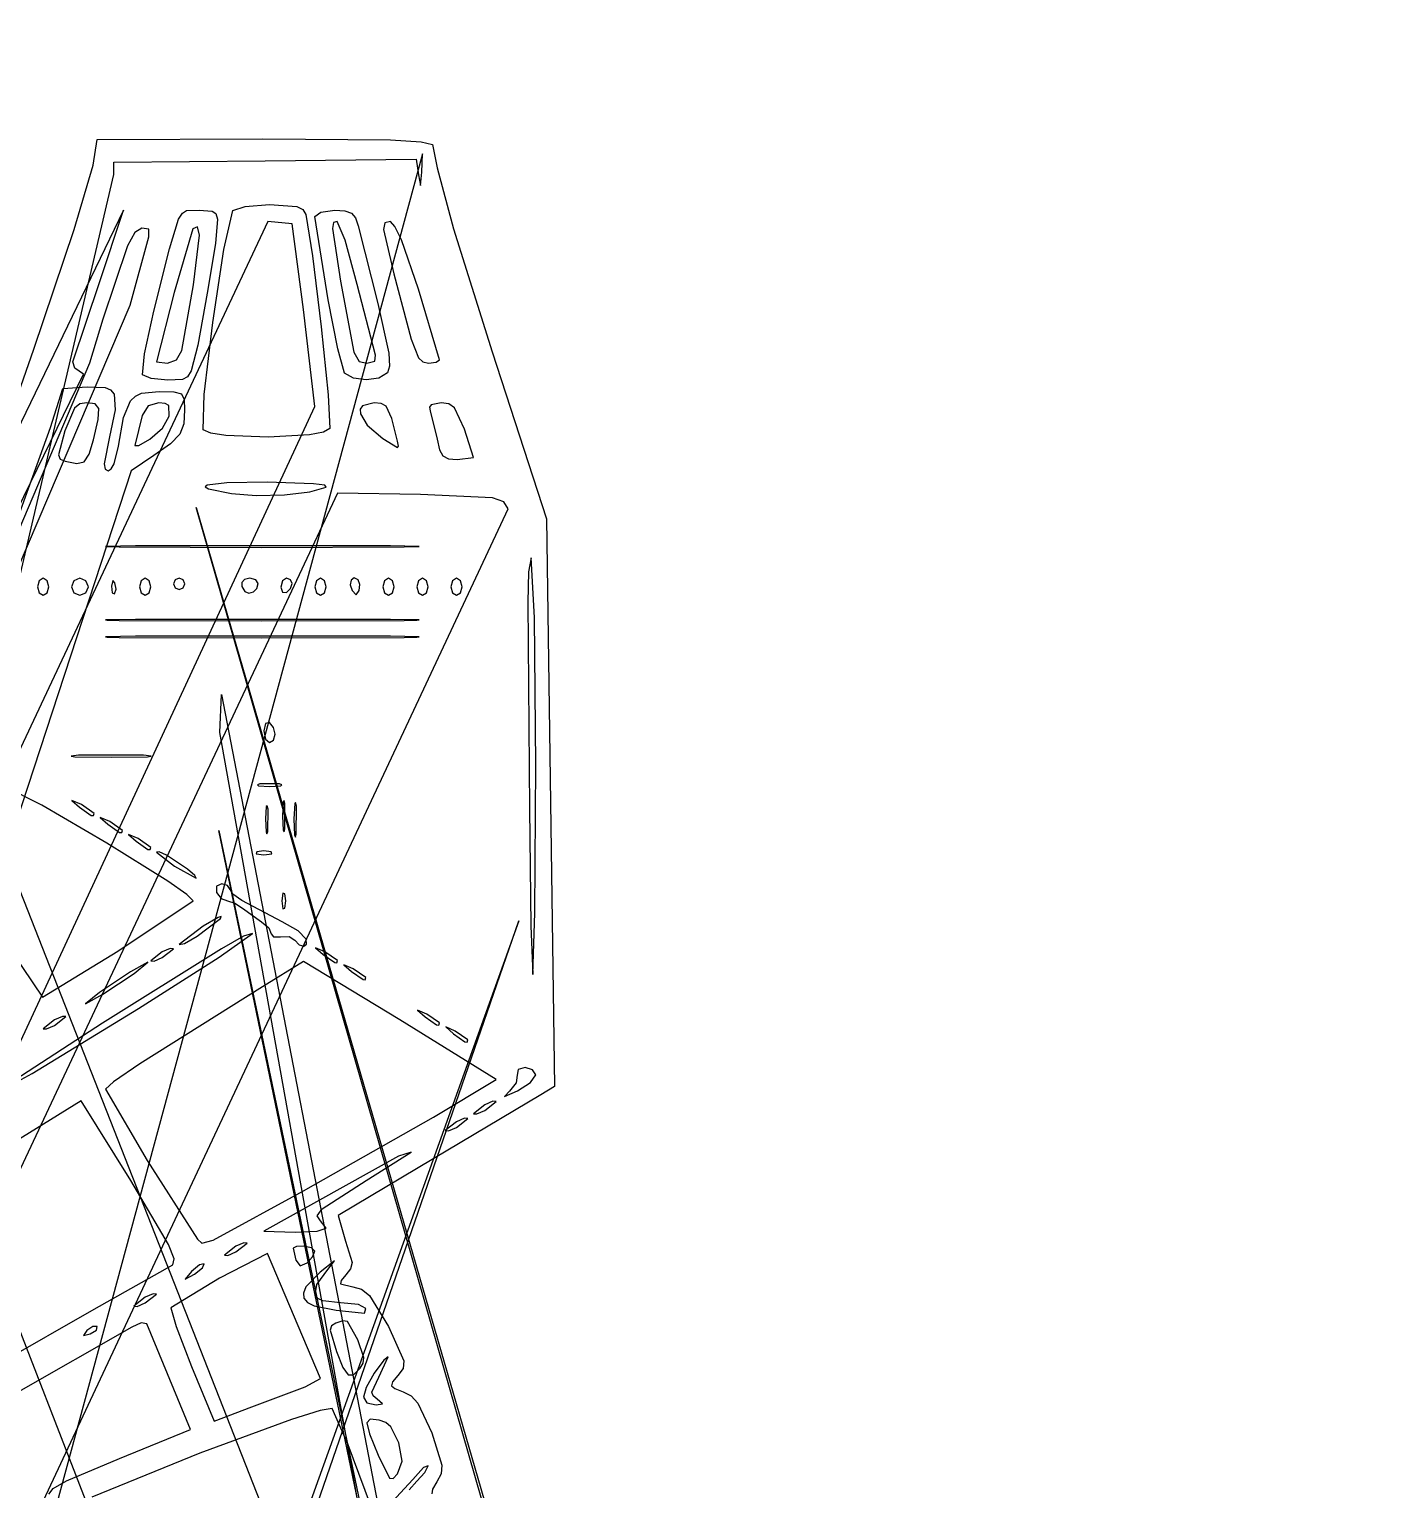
# Model space of a CAD drawing. Extents: x -109 to 333, y -74 to 385.
# Drawn here: x 241.9 to 332.7, y 194.2 to 291.3 of the extents above; entities that cross this region are included whole.
import ezdxf

# ---------------------------------------------------------------- set-up
doc = ezdxf.new("R2010")
doc.units = 0

msp = doc.modelspace()

# ---------------------------------------------------------------- linework, layer by layer
at = {"layer": 'Image'}
for p, q in [((207.647886, 291.25081), (302.569, 47.0199)), ((246.155607, 282.222975), (246.416154, 283.916305)), ((246.416154, 283.916305), (257.425754, 283.961918)), ((257.425754, 283.961918), (265.906555, 283.897519)), ((265.906555, 283.897519), (267.951714, 283.774576)), ((267.951714, 283.774576), (268.698854, 283.58562)), ((268.698854, 283.58562), (269.011104, 282.03483)), ((268.043613, 282.974969), (190.906, -1.69433)), ((257.575759, 282.5107), (267.616159, 282.610869)), ((267.616159, 282.610869), (267.773498, 281.569959)), ((267.987225, 281.752009), (268.043613, 282.974969)), ((180.923127, -3.08538), (247.52417, 281.583917)), ((244.890583, 277.932047), (246.155607, 282.222975)), ((247.52417, 281.583917), (247.535459, 282.410525)), ((247.535459, 282.410525), (257.575759, 282.5107)), ((267.773498, 281.569959), (267.915868, 280.864702)), ((267.915868, 280.864702), (267.987225, 281.752009)), ((269.011104, 282.03483), (270.105543, 277.976714)), ((248.163038, 279.212831), (120.296, 15.1809)), ((246.571358, 274.415061), (248.163038, 279.212831)), ((251.829912, 278.617858), (252.084035, 279.029942)), ((252.084035, 279.029942), (252.365921, 279.199009)), ((252.365921, 279.199009), (253.195213, 279.212838)), ((253.195213, 279.212838), (254.072397, 279.16429)), ((254.072397, 279.16429), (254.307198, 278.992867)), ((254.307198, 278.992867), (254.41572, 278.624909)), ((254.835757, 276.607946), (255.42763, 279.195268)), ((255.42763, 279.195268), (256.2488, 279.473445)), ((256.2488, 279.473445), (257.88127, 279.589145)), ((257.88127, 279.589145), (259.692099, 279.458944)), ((259.692099, 279.458944), (260.092507, 279.257461)), ((260.092507, 279.257461), (260.28174, 278.930628)), ((260.28174, 278.930628), (260.732824, 276.17654)), ((260.894782, 278.798718), (261.27956, 279.09118)), ((261.761441, 273.264021), (260.894782, 278.798718)), ((261.27956, 279.09118), (262.204662, 279.212825)), ((262.204662, 279.212825), (262.890368, 279.175527)), ((262.890368, 279.175527), (263.322697, 279.027128)), ((263.322697, 279.027128), (263.583704, 278.712876)), ((263.583704, 278.712876), (263.755442, 278.178015)), ((257.762796, 278.460233), (134.404, 15.9768)), ((242.215057, 269.993375), (244.890583, 277.932047)), ((248.926687, 277.740695), (248.433721, 276.862568)), ((249.397439, 278.024462), (248.926687, 277.740695)), ((249.862579, 277.970146), (249.397439, 278.024462)), ((249.84874, 277.460018), (249.862579, 277.970146)), ((251.222718, 276.659895), (251.829912, 278.617858)), ((252.771005, 277.987848), (251.528936, 273.747319)), ((253.097119, 278.105108), (252.771005, 277.987848)), ((253.213187, 277.55943), (253.097119, 278.105108)), ((254.41572, 278.624909), (254.282675, 277.004087)), ((259.389606, 278.322768), (257.762796, 278.460233)), ((260.142179, 272.627648), (259.389606, 278.322768)), ((262.126773, 278.411476), (262.06876, 278.000947)), ((262.06876, 278.000947), (262.588648, 274.509128)), ((262.367132, 278.460238), (262.126773, 278.411476)), ((262.902574, 277.235471), (262.367132, 278.460238)), ((263.755442, 278.178015), (265.064442, 273.024185)), ((265.546983, 278.371146), (265.455602, 277.934577)), ((265.455602, 277.934577), (266.140798, 274.98272)), ((265.90424, 278.45926), (265.546983, 278.371146)), ((266.206583, 278.14517), (265.90424, 278.45926)), ((266.639692, 277.247621), (266.206583, 278.14517)), ((270.105543, 277.976714), (272.668414, 269.80523)), ((248.433721, 276.862568), (246.800379, 271.969142)), ((248.62181, 272.909878), (249.84874, 277.460018)), ((252.817826, 274.270488), (253.213187, 277.55943)), ((254.282675, 277.004087), (253.730757, 273.711218)), ((263.707572, 274.290818), (262.902574, 277.235471)), ((267.78573, 273.97049), (266.639692, 277.247621)), ((250.179873, 272.515628), (251.222718, 276.659895)), ((254.099513, 271.751909), (254.835757, 276.607946)), ((260.732824, 276.17654), (261.308246, 271.471861)), ((266.140798, 274.98272), (267.284188, 270.65111)), ((244.807528, 269.149341), (246.571358, 274.415061)), ((252.038922, 269.899508), (252.817826, 274.270488)), ((262.588648, 274.509128), (263.475662, 269.792482)), ((264.909532, 269.587118), (263.707572, 274.290818)), ((269.1726, 269.26679), (267.78573, 273.97049)), ((134.83135, 6.73131), (248.62181, 272.909878)), ((251.528936, 273.747319), (250.366725, 269.146918)), ((253.730757, 273.711218), (253.121726, 270.242993)), ((262.424326, 270.006517), (261.761441, 273.264021)), ((265.064442, 273.024185), (265.800226, 269.722482)), ((246.800379, 271.969142), (245.903901, 269.052852)), ((249.55811, 269.673656), (250.179873, 272.515628)), ((260.89478, 266.179938), (260.142179, 272.627648)), ((253.535957, 266.976577), (254.099513, 271.751909)), ((261.308246, 271.471861), (261.769696, 266.939565)), ((238.535077, 259.457075), (242.215057, 269.993375)), ((251.701706, 269.277699), (252.038919, 269.899511)), ((252.038919, 269.899511), (252.038922, 269.899508)), ((253.121726, 270.242993), (252.670168, 268.538507)), ((262.866522, 268.394318), (262.424326, 270.006517)), ((267.284188, 270.65111), (267.767832, 269.402301)), ((245.903901, 269.052852), (132.962, 2.87428)), ((244.946215, 268.71461), (244.807528, 269.149341)), ((249.428852, 268.282298), (249.55811, 269.673656)), ((250.366725, 269.146918), (251.103889, 269.052845)), ((251.103889, 269.052845), (251.701706, 269.277699)), ((263.475662, 269.792482), (263.839357, 269.159696)), ((263.839357, 269.159696), (264.351608, 269.052838)), ((264.351608, 269.052838), (264.870569, 269.18751)), ((264.870569, 269.18751), (264.909533, 269.587118)), ((264.909533, 269.587118), (264.909532, 269.587118)), ((265.800226, 269.722482), (265.857989, 268.862075)), ((267.767832, 269.402301), (268.064985, 269.133292)), ((268.064985, 269.133292), (268.434528, 269.05185)), ((268.434528, 269.05185), (268.955792, 269.114986)), ((268.955792, 269.114986), (269.172595, 269.266782)), ((269.172595, 269.266782), (269.1726, 269.26679)), ((272.668414, 269.80523), (276.277014, 258.70453)), ((116.35666, 4.294634), (245.52138, 268.326528)), ((245.52138, 268.326528), (244.946215, 268.71461)), ((250.013425, 268.029221), (249.428847, 268.282301)), ((249.428847, 268.282301), (249.428852, 268.282298)), ((251.107927, 267.923958), (250.013425, 268.029221)), ((252.093197, 267.973562), (251.107927, 267.923958)), ((252.41504, 268.152605), (252.093197, 267.973562)), ((252.670168, 268.538507), (252.41504, 268.152605)), ((262.866529, 268.39432), (262.866522, 268.394318)), ((263.449696, 268.049298), (262.866529, 268.39432)), ((264.287705, 267.938848), (263.449696, 268.049298)), ((265.12983, 268.061192), (264.287705, 267.938848)), ((265.725349, 268.414555), (265.12983, 268.061192)), ((265.857989, 268.862075), (265.725349, 268.414555)), ((243.31995, 264.773766), (244.149654, 267.359516)), ((244.149654, 267.359516), (245.752334, 267.475391)), ((245.752334, 267.475391), (246.946799, 267.437665)), ((246.946799, 267.437665), (247.314177, 267.275213)), ((247.314177, 267.275213), (247.541432, 266.987849)), ((247.541432, 266.987849), (247.614915, 265.950827)), ((248.961504, 266.854418), (249.3728, 267.047863)), ((249.3728, 267.047863), (250.537351, 267.171371)), ((250.537351, 267.171371), (251.50835, 267.149092)), ((251.50835, 267.149092), (252.014644, 267.010045)), ((252.014644, 267.010045), (252.206515, 266.645922)), ((139.16277, 3.696502), (260.89478, 266.179938)), ((244.910587, 266.058671), (244.262309, 264.557008)), ((245.266552, 266.341912), (244.910587, 266.058671)), ((245.726589, 266.418768), (245.266552, 266.341912)), ((246.296742, 266.355535), (245.726589, 266.418768)), ((246.539427, 266.044526), (246.296742, 266.355535)), ((246.48768, 265.303778), (246.539427, 266.044526)), ((248.180572, 265.434824), (248.638531, 266.538456)), ((248.638531, 266.538456), (248.961504, 266.854418)), ((249.812414, 266.205902), (249.413218, 265.572104)), ((250.519778, 266.41877), (249.812414, 266.205902)), ((250.943534, 266.381906), (250.519778, 266.41877)), ((251.181635, 266.247258), (250.943534, 266.381906)), ((251.215032, 265.540278), (251.181635, 266.247258)), ((252.206515, 266.645922), (252.234241, 265.948411)), ((253.46215, 264.631368), (253.535957, 266.976577)), ((261.769696, 266.939565), (261.87886, 264.702628)), ((264.060155, 266.216545), (263.908573, 265.983968)), ((264.838644, 266.418768), (264.060155, 266.216545)), ((265.296239, 266.368157), (264.838644, 266.418768)), ((265.621131, 266.197571), (265.296239, 266.368157)), ((265.998974, 265.383958), (265.621131, 266.197571)), ((268.61232, 266.291738), (268.507263, 266.124623)), ((268.507263, 266.124623), (268.546495, 265.881055)), ((269.285776, 266.418778), (268.61232, 266.291738)), ((269.789981, 266.350462), (269.285776, 266.418778)), ((270.166801, 266.089903), (269.789981, 266.350462)), ((270.831226, 264.658408), (270.166801, 266.089903)), ((246.174532, 263.951328), (246.48768, 265.303778)), ((247.614915, 265.950827), (247.245934, 264.151481)), ((247.844951, 263.528641), (248.180572, 265.434824)), ((249.413218, 265.572104), (248.921541, 263.570819)), ((250.762619, 264.722648), (251.215032, 265.540274)), ((251.215032, 265.540274), (251.215032, 265.540278)), ((252.234241, 265.948411), (252.17257, 265.010502)), ((263.908573, 265.983968), (263.911188, 265.681702)), ((263.911188, 265.681702), (264.36627, 264.921977)), ((266.370632, 263.878768), (265.998974, 265.383958)), ((268.546495, 265.881055), (269.004936, 263.999575)), ((148.731078, 3.266602), (243.31995, 264.773766)), ((244.262309, 264.557008), (243.854272, 262.957413)), ((247.245934, 264.151481), (246.895492, 262.370981)), ((249.910662, 263.990474), (250.762619, 264.722648)), ((251.90365, 264.330995), (251.28574, 263.700469)), ((252.17257, 265.010502), (251.90365, 264.330995)), ((253.46215, 264.631336), (253.46215, 264.631368)), ((253.976906, 264.398355), (253.46215, 264.631336)), ((254.979848, 264.237321), (253.976906, 264.398355)), ((257.780966, 264.125423), (254.979848, 264.237321)), ((260.526853, 264.284305), (257.780966, 264.125423)), ((261.460757, 264.461745), (260.526853, 264.284305)), ((261.87886, 264.702628), (261.460757, 264.461745)), ((264.36627, 264.921977), (265.399927, 264.045108)), ((271.431032, 262.776928), (270.831226, 264.658408)), ((245.88876, 262.995341), (246.174585, 263.951328)), ((246.174585, 263.951328), (246.174532, 263.951328)), ((247.551372, 262.366226), (247.844951, 263.528641)), ((248.921541, 263.570819), (249.200743, 263.574242)), ((249.200743, 263.574242), (249.910662, 263.990474)), ((251.28574, 263.700469), (250.177101, 262.909501)), ((265.399927, 264.045108), (266.372301, 263.450249)), ((266.453818, 263.543339), (266.37063, 263.878769)), ((266.37063, 263.878769), (266.370632, 263.878768)), ((266.372301, 263.450249), (266.453818, 263.543339)), ((269.004936, 263.999575), (269.173584, 263.294956)), ((269.173584, 263.294956), (269.401282, 262.888)), ((243.854272, 262.957413), (243.963843, 262.67017)), ((243.963843, 262.67017), (244.284605, 262.531028)), ((244.284605, 262.531028), (245.068776, 262.379126)), ((245.068776, 262.379126), (245.561826, 262.502585)), ((245.561826, 262.502585), (245.88876, 262.995341)), ((246.895492, 262.370981), (246.948953, 262.008373)), ((247.355417, 262.026054), (247.551372, 262.366226)), ((250.177101, 262.909501), (248.678641, 261.903231)), ((269.401282, 262.888), (269.765579, 262.700892)), ((269.765579, 262.700892), (270.344026, 262.655815)), ((270.344026, 262.655815), (271.431036, 262.776931)), ((271.431036, 262.776931), (271.431032, 262.776928)), ((248.678641, 261.903231), (163.02, 0.396062)), ((246.948953, 262.008373), (247.150882, 261.903221)), ((247.150882, 261.903221), (247.355417, 262.026054)), ((262.39978, 260.418127), (141.138, 2.15802)), ((253.732848, 260.944424), (253.601411, 260.834772)), ((253.601411, 260.834772), (253.824775, 260.703248)), ((255.044376, 261.093083), (253.732848, 260.944424)), ((253.824775, 260.703248), (255.35165, 260.379621)), ((257.72787, 261.139157), (255.044376, 261.093083)), ((255.35165, 260.379621), (256.978153, 260.258801)), ((256.978153, 260.258801), (258.859156, 260.310713)), ((260.789096, 261.042274), (257.72787, 261.139157)), ((258.859156, 260.310713), (260.560401, 260.505454)), ((260.560401, 260.505454), (261.64763, 260.813125)), ((261.540511, 260.94034), (260.789096, 261.042274)), ((261.64762, 260.813126), (261.540511, 260.94034)), ((261.64763, 260.813125), (261.64762, 260.813126)), ((267.90751, 260.313993), (262.39978, 260.418127)), ((272.700618, 260.107716), (267.90751, 260.313993)), ((152.779, 1.20722), (273.72797, 259.363193)), ((252.99237, 259.457269), (327.177, 3.75506)), ((327.177, 1.87358), (252.99237, 259.457269)), ((273.4396, 259.842825), (272.700618, 260.107716)), ((273.72797, 259.363193), (273.4396, 259.842825)), ((276.277014, 258.70453), (276.541936, 239.83983)), ((248.97185, 256.916978), (246.974047, 256.874785)), ((246.974047, 256.874785), (247.081864, 256.856323)), ((247.081864, 256.856323), (247.881846, 256.840211)), ((247.881846, 256.840211), (257.31873, 256.808193)), ((265.90515, 256.916825), (248.97185, 256.916978)), ((257.31873, 256.808193), (266.825984, 256.840043)), ((265.90517, 256.916826), (265.90515, 256.916825)), ((267.809953, 256.874599), (265.90517, 256.916826)), ((266.825984, 256.840043), (267.661454, 256.85614)), ((267.661454, 256.85614), (267.809953, 256.874599)), ((275.267104, 256.115118), (275.076043, 255.17474)), ((275.480954, 252.150896), (275.267104, 256.115118)), ((242.565762, 254.587759), (242.455226, 254.18912)), ((242.831513, 254.753564), (242.565762, 254.587759)), ((243.097264, 254.587759), (242.831513, 254.753564)), ((243.2078, 254.18912), (243.097264, 254.587759)), ((244.878807, 254.587759), (244.713002, 254.18912)), ((245.277446, 254.753564), (244.878807, 254.587759)), ((245.676085, 254.587759), (245.277446, 254.753564)), ((245.84189, 254.18912), (245.676085, 254.587759)), ((247.452165, 254.611106), (247.37678, 254.220477)), ((247.60411, 254.447824), (247.452165, 254.611106)), ((247.60411, 254.447823), (247.60411, 254.447824)), ((247.676916, 254.032231), (247.60411, 254.447823)), ((249.339082, 254.587759), (249.228546, 254.18912)), ((249.604833, 254.753564), (249.339082, 254.587759)), ((249.870584, 254.587759), (249.604833, 254.753564)), ((249.98112, 254.18912), (249.870584, 254.587759)), ((251.596792, 254.643028), (251.486256, 254.37727)), ((251.486256, 254.37727), (251.596792, 254.111509)), ((251.862543, 254.753565), (251.596792, 254.643028)), ((252.128294, 254.643028), (251.862543, 254.753565)), ((252.23883, 254.37727), (252.128294, 254.643028)), ((252.128294, 254.111509), (252.23883, 254.37727)), ((252.23883, 254.37727), (252.23883, 254.37727)), ((256.210629, 254.677565), (256.027268, 254.478584)), ((256.027268, 254.478584), (256.032476, 254.200144)), ((256.566316, 254.753564), (256.210629, 254.677565)), ((256.964955, 254.649551), (256.566316, 254.753564)), ((257.13076, 254.399477), (256.964955, 254.649551)), ((257.034247, 254.076753), (257.13076, 254.399477)), ((257.13076, 254.399477), (257.13076, 254.399477)), ((258.746474, 254.581235), (258.635938, 254.166912)), ((259.012225, 254.753564), (258.746474, 254.581235)), ((259.278001, 254.649551), (259.012225, 254.753564)), ((259.38854, 254.399477), (259.278001, 254.649551)), ((259.278001, 254.081087), (259.38854, 254.399477)), ((259.38854, 254.399477), (259.38854, 254.399477)), ((261.004254, 254.587759), (260.893718, 254.18912)), ((261.270005, 254.753564), (261.004254, 254.587759)), ((261.535781, 254.587759), (261.270005, 254.753564)), ((261.64632, 254.18912), (261.535781, 254.587759)), ((263.30186, 254.63493), (263.244708, 254.328052)), ((263.489583, 254.774874), (263.30186, 254.63493)), ((263.75514, 254.651651), (263.489583, 254.774874)), ((263.755141, 254.651764), (263.75514, 254.651651)), ((263.869162, 254.351564), (263.755141, 254.651764)), ((265.519804, 254.587759), (265.409268, 254.18912)), ((265.785555, 254.753564), (265.519804, 254.587759)), ((266.051331, 254.587759), (265.785555, 254.753564)), ((266.16187, 254.18912), (266.051331, 254.587759)), ((267.777584, 254.587759), (267.667048, 254.18912)), ((268.043335, 254.753564), (267.777584, 254.587759)), ((268.309111, 254.587759), (268.043335, 254.753564)), ((268.41965, 254.18912), (268.309111, 254.587759)), ((270.035364, 254.587759), (269.924828, 254.18912)), ((270.301115, 254.753564), (270.035364, 254.587759)), ((270.566891, 254.587759), (270.301115, 254.753564)), ((270.67743, 254.18912), (270.566891, 254.587759)), ((275.076043, 255.17474), (275.041891, 253.176618)), ((242.455226, 254.18912), (242.565762, 253.790482)), ((242.565762, 253.790482), (242.831513, 253.624676)), ((242.831513, 253.624676), (243.097264, 253.790482)), ((243.097264, 253.790482), (243.2078, 254.18912)), ((243.2078, 254.18912), (243.2078, 254.18912)), ((244.713002, 254.18912), (244.878807, 253.790482)), ((244.878807, 253.790482), (245.277446, 253.624676)), ((245.277446, 253.624676), (245.676085, 253.790482)), ((245.676085, 253.790482), (245.84189, 254.18912)), ((245.84189, 254.18912), (245.84189, 254.18912)), ((247.37678, 254.220477), (247.422567, 253.777888)), ((247.422567, 253.777888), (247.57442, 253.726588)), ((247.57442, 253.726588), (247.676916, 254.032231)), ((249.228546, 254.18912), (249.339082, 253.790482)), ((249.339082, 253.790482), (249.604833, 253.624676)), ((249.604833, 253.624676), (249.870584, 253.790482)), ((249.870584, 253.790482), (249.98112, 254.18912)), ((249.98112, 254.18912), (249.98112, 254.18912)), ((251.596792, 254.111509), (251.862543, 254.000972)), ((251.862543, 254.000972), (252.128294, 254.111509)), ((256.032476, 254.200144), (256.242494, 253.885768)), ((256.242494, 253.885768), (256.508123, 253.772478)), ((256.508123, 253.772478), (256.799371, 253.851946)), ((256.799371, 253.851946), (257.034247, 254.076753)), ((258.635938, 254.166912), (258.746474, 253.820905)), ((258.746474, 253.820905), (259.012225, 253.812825)), ((259.012225, 253.812825), (259.278001, 254.081087)), ((260.893718, 254.18912), (261.004254, 253.790482)), ((261.004254, 253.790482), (261.270005, 253.624676)), ((261.270005, 253.624676), (261.535781, 253.790482)), ((261.535781, 253.790482), (261.64632, 254.18912)), ((261.64632, 254.18912), (261.64632, 254.18912)), ((263.244708, 254.328052), (263.370867, 253.95047)), ((263.370867, 253.95047), (263.638554, 253.662479)), ((263.638554, 253.662479), (263.824031, 253.949059)), ((263.824031, 253.949059), (263.869162, 254.351564)), ((265.409268, 254.18912), (265.519804, 253.790482)), ((265.519804, 253.790482), (265.785555, 253.624676)), ((265.785555, 253.624676), (266.051331, 253.790482)), ((266.051331, 253.790482), (266.16187, 254.18912)), ((266.16187, 254.18912), (266.16187, 254.18912)), ((267.667048, 254.18912), (267.777584, 253.790482)), ((267.777584, 253.790482), (268.043335, 253.624676)), ((268.043335, 253.624676), (268.309111, 253.790482)), ((268.309111, 253.790482), (268.41965, 254.18912)), ((268.41965, 254.18912), (268.41965, 254.18912)), ((269.924828, 254.18912), (270.035364, 253.790482)), ((270.035364, 253.790482), (270.301115, 253.624676)), ((270.301115, 253.624676), (270.566891, 253.790482)), ((270.566891, 253.790482), (270.67743, 254.18912)), ((270.67743, 254.18912), (270.67743, 254.18912)), ((275.041891, 253.176618), (275.156558, 239.418618)), ((248.972, 252.025122), (246.974197, 251.98293)), ((246.974197, 251.98293), (247.082014, 251.964468)), ((247.082014, 251.964468), (247.881996, 251.948356)), ((247.881996, 251.948356), (257.31888, 251.91634)), ((265.9053, 252.024972), (248.972, 252.025122)), ((257.31888, 251.91634), (266.826134, 251.94819)), ((265.90532, 252.024973), (265.9053, 252.024972)), ((267.810103, 251.982746), (265.90532, 252.024973)), ((266.826134, 251.94819), (267.661604, 251.964287)), ((267.661604, 251.964287), (267.810103, 251.982746)), ((275.5699, 242.357118), (275.480954, 252.150896)), ((248.9722, 250.895447), (246.974397, 250.853254)), ((246.974397, 250.853254), (247.082214, 250.834792)), ((247.082214, 250.834792), (247.882196, 250.81868)), ((247.882196, 250.81868), (257.31908, 250.786665)), ((265.9055, 250.895297), (248.9722, 250.895447)), ((257.31908, 250.786665), (266.826334, 250.818515)), ((265.90552, 250.895298), (265.9055, 250.895297)), ((267.810303, 250.853071), (265.90552, 250.895298)), ((266.826334, 250.818515), (267.661804, 250.834612)), ((267.661804, 250.834612), (267.810303, 250.853071)), ((254.573196, 244.499021), (254.684448, 247.039021)), ((254.684448, 247.039021), (301.197, 5.79093)), ((257.61771, 245.094194), (257.507174, 244.615307)), ((257.883461, 245.157543), (257.61771, 245.094194)), ((258.149237, 244.834012), (257.883461, 245.157543)), ((258.259776, 244.382742), (258.149237, 244.834012)), ((297.887957, 3.250942), (254.573196, 244.499021)), ((257.507174, 244.615307), (257.61771, 244.068104)), ((257.61771, 244.068104), (257.883461, 243.840506)), ((257.883461, 243.840506), (258.149237, 243.999788)), ((258.149237, 243.999788), (258.259776, 244.382742)), ((258.259776, 244.382742), (258.259776, 244.382742)), ((332.651688, 1.735468), (237.729096, 243.051549)), ((245.183376, 242.989695), (244.68472, 242.936976)), ((244.68472, 242.936976), (244.926451, 242.893804)), ((244.926451, 242.893804), (247.347086, 242.853921)), ((249.510796, 242.989695), (245.183376, 242.989695)), ((247.347086, 242.853921), (249.767721, 242.893804)), ((250.009452, 242.936976), (249.510796, 242.989695)), ((249.510796, 242.989695), (249.510796, 242.989695)), ((249.767721, 242.893804), (250.009452, 242.936976)), ((275.514631, 232.508313), (275.5699, 242.357118)), ((275.5699, 242.357118), (275.5699, 242.357118)), ((242.736225, 239.679937), (240.18747, 240.953918)), ((257.224746, 241.089528), (257.072984, 241.022709)), ((257.072984, 241.022709), (257.146553, 240.967989)), ((257.146553, 240.967989), (257.883255, 240.917437)), ((258.541796, 241.089528), (257.224746, 241.089528)), ((257.883255, 240.917437), (258.61998, 240.967989)), ((258.693553, 241.022709), (258.541792, 241.089528)), ((258.541792, 241.089528), (258.541796, 241.089528)), ((258.61998, 240.967989), (258.693553, 241.022709)), ((245.37243, 239.708814), (244.746398, 239.979845)), ((244.746398, 239.979845), (245.256211, 239.53391)), ((258.786928, 239.895914), (258.739028, 238.948706)), ((258.838779, 239.990502), (258.786928, 239.895914)), ((258.902096, 239.795372), (258.838779, 239.990502)), ((259.597819, 239.857396), (259.546712, 239.783856)), ((259.659276, 239.60205), (259.597819, 239.857396)), ((276.541936, 239.83983), (276.806858, 220.97513)), ((247.064933, 237.149254), (242.736225, 239.679937)), ((245.256211, 239.53391), (246.025552, 238.990122)), ((246.219096, 239.123615), (245.37243, 239.708814)), ((246.025552, 238.990122), (246.176607, 238.979748)), ((246.176607, 238.979748), (246.219096, 239.123616)), ((246.219096, 239.123616), (246.219096, 239.123615)), ((247.25363, 238.579931), (246.627584, 238.850962)), ((246.627584, 238.850962), (247.137383, 238.405027)), ((257.655966, 239.573595), (257.602524, 238.760557)), ((257.709636, 239.626366), (257.655966, 239.573595)), ((257.773776, 239.414688), (257.709636, 239.626366)), ((257.766185, 237.909502), (257.773805, 239.414692)), ((257.773805, 239.414692), (257.773776, 239.414688)), ((258.739028, 238.948706), (258.786928, 238.001499)), ((258.902096, 239.79537), (258.902096, 239.795372)), ((258.902096, 238.10204), (258.902096, 239.79537)), ((259.546712, 239.783856), (259.496885, 238.760557)), ((259.654139, 237.720567), (259.659219, 239.602047)), ((259.659219, 239.602047), (259.659276, 239.60205)), ((275.156558, 239.418618), (275.237972, 231.645145)), ((247.137383, 238.405027), (247.906748, 237.861239)), ((248.100296, 237.994732), (247.25363, 238.579931)), ((247.906748, 237.861239), (248.057807, 237.850865)), ((248.057807, 237.850865), (248.100296, 237.994733)), ((248.100296, 237.994733), (248.100296, 237.994732)), ((254.497076, 237.986329), (303.133, 6.21793)), ((303.133005, 3.79364), (254.497076, 237.986329)), ((257.602524, 238.760557), (257.64745, 237.88967)), ((257.64745, 237.88967), (257.700286, 237.774283)), ((257.700286, 237.774283), (257.766185, 237.909502)), ((258.786928, 238.001499), (258.838779, 237.906911)), ((258.838779, 237.906911), (258.902096, 238.10204)), ((259.496885, 238.760557), (259.540862, 237.678951)), ((251.11056, 234.610688), (247.064933, 237.149254)), ((249.13521, 237.451037), (248.509189, 237.722068)), ((248.509189, 237.722068), (249.018991, 237.276133)), ((249.018991, 237.276133), (249.788342, 236.732345)), ((249.981876, 236.865838), (249.13521, 237.451037)), ((259.540862, 237.678951), (259.59146, 237.542293)), ((259.59146, 237.542293), (259.654139, 237.720567)), ((249.788342, 236.732345), (249.939391, 236.721971)), ((249.939391, 236.721971), (249.981876, 236.865839)), ((249.981876, 236.865839), (249.981876, 236.865838)), ((250.545289, 236.568903), (250.357456, 236.552974)), ((250.357456, 236.552974), (251.569756, 235.615506)), ((251.030814, 236.341354), (250.545289, 236.568903)), ((252.427076, 235.413434), (251.030814, 236.341354)), ((257.037117, 236.563844), (256.981276, 236.429799)), ((256.981276, 236.429799), (257.507496, 236.374044)), ((257.507497, 236.642135), (257.037117, 236.563844)), ((257.507496, 236.374044), (258.033717, 236.429798)), ((257.977876, 236.563844), (257.507497, 236.642135)), ((258.033717, 236.429798), (257.977875, 236.563844)), ((257.977875, 236.563844), (257.977876, 236.563844)), ((251.569756, 235.615506), (252.991516, 234.827754)), ((252.427072, 235.413432), (252.427076, 235.413434)), ((252.903329, 235.00209), (252.427072, 235.413432)), ((252.991516, 234.827754), (252.903329, 235.00209)), ((252.382519, 233.728705), (251.11056, 234.610688)), ((254.697633, 234.433557), (254.353922, 234.280269)), ((254.353922, 234.280269), (254.361619, 233.869113)), ((255.087939, 234.329051), (254.697633, 234.433557)), ((255.25028, 234.077794), (255.087939, 234.329051)), ((255.433805, 233.761567), (255.25028, 234.077794)), ((247.7872, 229.971138), (252.81007, 233.313058)), ((252.81007, 233.313058), (252.382519, 233.728705)), ((254.361619, 233.869113), (254.660672, 233.470474)), ((254.660672, 233.470474), (255.075528, 233.304669)), ((255.075528, 233.304669), (255.577477, 233.166498)), ((256.029121, 233.325015), (255.433805, 233.761567)), ((255.577477, 233.166498), (256.085968, 232.834298)), ((258.72359, 231.924514), (256.029121, 233.325015)), ((258.751896, 233.830894), (258.696136, 233.304669)), ((258.696136, 233.304669), (258.751896, 232.778441)), ((258.88593, 233.775037), (258.751896, 233.830894)), ((258.964225, 233.304668), (258.88593, 233.775037)), ((258.88593, 233.775037), (258.88593, 233.775037)), ((258.88593, 232.834298), (258.964225, 233.304668)), ((253.06707, 230.96471), (254.62069, 232.145682)), ((254.46268, 232.213249), (253.46288, 231.625312)), ((254.665911, 232.269942), (254.46268, 232.213249)), ((254.62069, 232.145682), (254.6207, 232.145684)), ((254.6207, 232.145684), (254.665911, 232.269942)), ((256.085968, 232.834298), (257.335788, 231.928577)), ((258.751896, 232.778441), (258.88593, 232.834298)), ((275.381743, 228.411918), (275.514631, 232.508313)), ((197.958468, 10.49204), (274.44119, 231.987084)), ((274.44119, 231.987084), (197.959, 18.9587)), ((253.46288, 231.625312), (251.86361, 230.411162)), ((254.519611, 229.56273), (256.75062, 231.151928)), ((256.75062, 231.151928), (256.143102, 230.968686)), ((257.335788, 231.928577), (257.832234, 231.51162)), ((257.832234, 231.51162), (257.991305, 231.120502)), ((257.991305, 231.120502), (258.138762, 230.910829)), ((259.768917, 231.308938), (258.72359, 231.924514)), ((260.31103, 230.773194), (259.768917, 231.308938)), ((275.237972, 231.645145), (275.381743, 228.411918)), ((240.085839, 230.921862), (242.790119, 226.914022)), ((254.67575, 230.115578), (246.77353, 225.177818)), ((251.266025, 230.147187), (250.734499, 229.918)), ((250.734499, 229.541702), (251.4871, 230.132627)), ((251.4871, 230.132627), (251.266025, 230.147187)), ((251.4871, 230.132627), (251.4871, 230.132627)), ((251.86361, 230.411162), (252.228749, 230.488201)), ((252.228749, 230.488201), (253.06707, 230.96471)), ((256.143102, 230.968686), (254.67575, 230.115578)), ((258.138762, 230.910829), (258.607339, 230.930121)), ((258.607339, 230.930121), (259.17404, 230.938643)), ((259.17404, 230.938643), (259.557439, 230.703378)), ((259.557439, 230.703378), (259.855626, 230.39122)), ((259.855626, 230.39122), (260.150589, 230.305284)), ((260.150589, 230.305284), (260.337373, 230.435851)), ((260.337373, 230.435851), (260.311028, 230.773197)), ((260.311028, 230.773197), (260.31103, 230.773194)), ((261.553034, 229.925518), (260.927013, 230.196547)), ((260.927013, 230.196547), (261.436815, 229.750611)), ((242.790119, 226.914022), (247.787169, 229.971132)), ((247.787169, 229.971132), (247.7872, 229.971138)), ((249.793795, 229.227341), (248.640045, 228.591269)), ((248.8779, 228.48361), (249.793795, 229.227341)), ((249.16195, 226.154438), (254.519611, 229.56273)), ((250.734499, 229.918), (249.981898, 229.327075)), ((249.981898, 229.327075), (250.202973, 229.312515)), ((250.202973, 229.312515), (250.734499, 229.541702)), ((260.14276, 229.27557), (257.41376, 227.58906)), ((266.53893, 225.40181), (260.14276, 229.27557)), ((261.436815, 229.750611), (262.206166, 229.206825)), ((262.3997, 229.340317), (261.553034, 229.925518)), ((262.206166, 229.206825), (262.357215, 229.19645)), ((262.357215, 229.19645), (262.3997, 229.340317)), ((262.3997, 229.340317), (262.3997, 229.340317)), ((248.640045, 228.591269), (246.570425, 227.211469)), ((246.80828, 227.103813), (248.8779, 228.483613)), ((248.8779, 228.483613), (248.8779, 228.48361)), ((263.434334, 228.795819), (262.808302, 229.066848)), ((262.808302, 229.066848), (263.318115, 228.620912)), ((263.318115, 228.620912), (264.087456, 228.077126)), ((264.281, 228.210618), (263.434334, 228.795819)), ((264.238511, 228.066751), (264.281, 228.210618)), ((264.281, 228.210618), (264.281, 228.210618)), ((246.570425, 227.211469), (245.65453, 226.467741)), ((257.41376, 227.58906), (249.252098, 222.469909)), ((264.087456, 228.077126), (264.238511, 228.066751)), ((245.65453, 226.467741), (246.80828, 227.103813)), ((242.11269, 221.828268), (249.16195, 226.154448)), ((243.584617, 225.40191), (242.832016, 224.810985)), ((244.116119, 225.631097), (243.584617, 225.40191)), ((243.584617, 225.025612), (244.33719, 225.616537)), ((244.33719, 225.616537), (244.116119, 225.631097)), ((244.33719, 225.616537), (244.33719, 225.616537)), ((249.16195, 226.154448), (249.16195, 226.154438)), ((272.9351, 221.44235), (266.53893, 225.40181)), ((268.326514, 225.785809), (267.700493, 226.056838)), ((267.700493, 226.056838), (268.210295, 225.610902)), ((268.210295, 225.610902), (268.979646, 225.067116)), ((269.17318, 225.200608), (268.326514, 225.785809)), ((246.77353, 225.177818), (240.95064, 221.385038)), ((242.832016, 224.810985), (243.053091, 224.796425)), ((243.053091, 224.796425), (243.584617, 225.025612)), ((268.979646, 225.067116), (269.130695, 225.056741)), ((269.130695, 225.056741), (269.17318, 225.200608)), ((269.17318, 225.200608), (269.17318, 225.200608)), ((270.207524, 224.656835), (269.581492, 224.927864)), ((269.581492, 224.927864), (270.091305, 224.481928)), ((270.091305, 224.481928), (270.860646, 223.938142)), ((271.05419, 224.071634), (270.207524, 224.656835)), ((270.860646, 223.938142), (271.011701, 223.927767)), ((271.011701, 223.927767), (271.05419, 224.071634)), ((271.05419, 224.071634), (271.05419, 224.071634)), ((249.252098, 222.469909), (247.499852, 221.280633)), ((241.129805, 221.315309), (242.11269, 221.828268)), ((268.769937, 218.938856), (272.9351, 221.44235)), ((274.342357, 221.728323), (274.271061, 221.208018)), ((274.392606, 222.095146), (274.342357, 221.728323)), ((274.859585, 222.23021), (274.392606, 222.095146)), ((275.360917, 222.09093), (274.859585, 222.23021)), ((275.210185, 221.247204), (275.569427, 221.756065)), ((275.56943, 221.756063), (275.360917, 222.09093)), ((275.569427, 221.756065), (275.56943, 221.756063)), ((247.499852, 221.280633), (246.97066, 220.79049)), ((246.97066, 220.79049), (249.747151, 216.05429)), ((275.905949, 220.418055), (268.796159, 216.186155)), ((273.486441, 220.314977), (274.346477, 220.689595)), ((273.829221, 220.661853), (273.486441, 220.314977)), ((274.271061, 221.208018), (273.829221, 220.661853)), ((274.346477, 220.689595), (275.210185, 221.247204)), ((276.806858, 220.97513), (275.905949, 220.418055)), ((245.35091, 220.017919), (239.85802, 216.629869)), ((248.65771, 214.727269), (245.35091, 220.017919)), ((272.183689, 219.757395), (271.431088, 219.16647)), ((272.715215, 219.986582), (272.183689, 219.757395)), ((272.183689, 219.381097), (272.93629, 219.972022)), ((272.93629, 219.972022), (272.715215, 219.986582)), ((272.93629, 219.972022), (272.93629, 219.972022)), ((260.141, 214.03465), (268.769937, 218.938856)), ((270.301799, 218.628513), (269.549226, 218.037588)), ((270.833325, 218.8577), (270.301799, 218.628513)), ((270.301799, 218.252215), (271.0544, 218.84314)), ((271.0544, 218.84314), (270.833325, 218.8577)), ((271.0544, 218.84314), (271.0544, 218.84314)), ((271.431088, 219.16647), (271.652163, 219.15191)), ((271.652163, 219.15191), (272.183689, 219.381097)), ((269.549226, 218.037588), (269.770297, 218.023028)), ((269.770297, 218.023028), (270.301799, 218.252215)), ((264.3055, 214.714678), (267.29107, 216.605208)), ((267.29107, 216.605208), (266.444404, 216.334055)), ((249.747151, 216.05429), (253.07859, 210.82876)), ((266.444404, 216.334055), (257.507284, 211.352105)), ((268.796159, 216.186155), (262.446109, 212.387225)), ((251.167408, 210.473295), (248.65771, 214.727269)), ((261.373727, 212.84903), (264.3055, 214.714678)), ((254.132418, 210.755795), (260.141, 214.03463)), ((260.141, 214.03463), (260.141, 214.03465)), ((261.033227, 212.37397), (261.373727, 212.84903)), ((261.26419, 212.047278), (261.033227, 212.37397)), ((261.6455, 211.550906), (261.26419, 212.047278)), ((262.446109, 212.387225), (262.932236, 210.695295)), ((253.07859, 210.82876), (253.373963, 210.549341)), ((253.373963, 210.549341), (254.132418, 210.755795)), ((257.507284, 211.352105), (259.575804, 211.290891)), ((259.575804, 211.290891), (261.037078, 211.36727)), ((261.037078, 211.36727), (261.645504, 211.550905)), ((261.645504, 211.550905), (261.6455, 211.550906)), ((262.932236, 210.695295), (263.369349, 209.264025)), ((251.540969, 209.523482), (251.167408, 210.473295)), ((257.73411, 209.872443), (254.555245, 208.241951)), ((255.625549, 210.350057), (254.872976, 209.759132)), ((254.872976, 209.759132), (255.094047, 209.744573)), ((255.094047, 209.744573), (255.625549, 209.973762)), ((256.157075, 210.579244), (255.625549, 210.350057)), ((255.625549, 209.973762), (256.37815, 210.564684)), ((256.37815, 210.564684), (256.157075, 210.579244)), ((256.37815, 210.564684), (256.37815, 210.564684)), ((261.2703, 201.567823), (257.73411, 209.872443)), ((259.662457, 210.329294), (259.443838, 210.218044)), ((259.443838, 210.218044), (259.620647, 209.430496)), ((260.141149, 210.350066), (259.662457, 210.329294)), ((260.672675, 210.253064), (260.141149, 210.350066)), ((260.89375, 210.019844), (260.672675, 210.253064)), ((260.740856, 209.659734), (260.89375, 210.019843)), ((260.89375, 210.019843), (260.89375, 210.019844)), ((246.21846, 206.162209), (251.44335, 209.124429)), ((251.44335, 209.124429), (251.540969, 209.523482)), ((253.21192, 209.112448), (252.700315, 208.686362)), ((252.880288, 208.506369), (253.413296, 208.911081)), ((253.52985, 209.18454), (253.21192, 209.112448)), ((253.413296, 208.911081), (253.52985, 209.18454)), ((253.52985, 209.18454), (253.52985, 209.18454)), ((259.620647, 209.430496), (259.913245, 209.04314)), ((259.913245, 209.04314), (260.373248, 209.257649)), ((260.373248, 209.257649), (260.740856, 209.659734)), ((261.010937, 207.803937), (261.740684, 208.805809)), ((262.182778, 209.376514), (261.232233, 208.641914)), ((261.740684, 208.805809), (262.182778, 209.376514)), ((263.264944, 208.861255), (262.946629, 208.450065)), ((263.369349, 209.264025), (263.264944, 208.861255)), ((254.555245, 208.241951), (251.3255, 206.254553)), ((252.700315, 208.686362), (252.260342, 208.174887)), ((252.260342, 208.174887), (252.880288, 208.506369)), ((261.232233, 208.641914), (260.291303, 207.652264)), ((260.90349, 207.114149), (261.010937, 207.803937)), ((262.633776, 208.072879), (262.582037, 207.854727)), ((262.582037, 207.854727), (263.401232, 207.65042)), ((262.946629, 208.450065), (262.633776, 208.072879)), ((249.605179, 206.963654), (248.852578, 206.372729)), ((250.136705, 207.192841), (249.605179, 206.963654)), ((249.605179, 206.587359), (250.35778, 207.178281)), ((250.35778, 207.178281), (250.136705, 207.192841)), ((250.35778, 207.178281), (250.35778, 207.178281)), ((260.291303, 207.652264), (260.123831, 207.245358)), ((260.123831, 207.245358), (260.158054, 206.897774)), ((260.158054, 206.897774), (260.393747, 206.610042)), ((261.085618, 206.879766), (260.90349, 207.114149)), ((261.426307, 206.715579), (261.085618, 206.879766)), ((263.401232, 207.65042), (263.994943, 207.490797)), ((263.994943, 207.490797), (264.513403, 207.081765)), ((264.513403, 207.081765), (265.774942, 205.01556)), ((239.92045, 202.590671), (246.21846, 206.162191)), ((246.21846, 206.162191), (246.21846, 206.162209)), ((248.852578, 206.372729), (249.073653, 206.35817)), ((249.073653, 206.35817), (249.605179, 206.587359)), ((251.3255, 206.254553), (251.662053, 205.009499)), ((260.393747, 206.610042), (260.830683, 206.382692)), ((260.830683, 206.382692), (262.307383, 206.111264)), ((262.58735, 206.587359), (261.426307, 206.715579)), ((262.307383, 206.111264), (264.186613, 205.902592)), ((263.783264, 206.476822), (262.58735, 206.587359)), ((264.28068, 206.211061), (263.783264, 206.476822)), ((264.186613, 205.902592), (264.280678, 206.211061)), ((264.280678, 206.211061), (264.28068, 206.211061)), ((248.724443, 204.967571), (241.045213, 200.587441)), ((246.131489, 205.021039), (245.741835, 204.752689)), ((246.4166, 205.009618), (246.131489, 205.021039)), ((246.367158, 204.785373), (246.4166, 205.009618)), ((246.4166, 205.009618), (246.4166, 205.009618)), ((249.350863, 205.253915), (248.724443, 204.967571)), ((249.716933, 205.196236), (249.350863, 205.253915)), ((252.616313, 198.171486), (249.716933, 205.196236)), ((251.662053, 205.009499), (252.68629, 202.364033)), ((261.990911, 205.072457), (261.904017, 204.779162)), ((262.270662, 205.240739), (261.990911, 205.072457)), ((262.750144, 205.403396), (262.270662, 205.240739)), ((263.05775, 205.346964), (262.750144, 205.403396)), ((263.742622, 204.138589), (263.05775, 205.346964)), ((265.774942, 205.01556), (266.808358, 202.747303)), ((245.741835, 204.752689), (245.507721, 204.431422)), ((245.507721, 204.431422), (245.952486, 204.542038)), ((245.952486, 204.542038), (246.367158, 204.785373)), ((261.904017, 204.779162), (262.321067, 203.359259)), ((264.151876, 202.969473), (263.742622, 204.138589)), ((262.321067, 203.359259), (262.751876, 202.30391)), ((264.106378, 202.592523), (264.151876, 202.969473)), ((265.131053, 201.643194), (265.759473, 202.998904)), ((265.759473, 202.998904), (265.478251, 202.773351)), ((252.68629, 202.364033), (254.20021, 198.721303)), ((262.751876, 202.30391), (263.098578, 201.810568)), ((263.451846, 201.816033), (263.902357, 202.257109)), ((263.902357, 202.257109), (263.90236, 202.257109)), ((263.90236, 202.257109), (264.106378, 202.592523)), ((265.478251, 202.773351), (264.839066, 201.909911)), ((266.76161, 202.231015), (266.410449, 201.76199)), ((266.808358, 202.747303), (266.76161, 202.231015)), ((256.70044, 199.679447), (260.2355, 201.015087)), ((260.2355, 201.015085), (261.2703, 201.567823)), ((260.2355, 201.015087), (260.2355, 201.015085)), ((263.098578, 201.810568), (263.451846, 201.816033)), ((264.289744, 200.966838), (264.126455, 200.314287)), ((264.839066, 201.909911), (264.289744, 200.966838)), ((264.684624, 200.663765), (265.131053, 201.643194)), ((266.051987, 201.336771), (265.969735, 201.076435)), ((265.969735, 201.076435), (266.192395, 200.889577)), ((266.410449, 201.76199), (266.051987, 201.336771)), ((264.126455, 200.314287), (264.350092, 199.936921)), ((264.763718, 200.402907), (264.684624, 200.663765)), ((265.03696, 200.179784), (264.763718, 200.402907)), ((265.38343, 199.887654), (265.036959, 200.179784)), ((265.036959, 200.179784), (265.03696, 200.179784)), ((266.192395, 200.889577), (266.748664, 200.68479)), ((266.748664, 200.68479), (267.280918, 200.41055)), ((267.280918, 200.41055), (267.735085, 199.923176)), ((254.20021, 198.721303), (256.70044, 199.679447)), ((261.246195, 199.431905), (259.326577, 198.82815)), ((262.035281, 199.567278), (261.246195, 199.431905)), ((263.100033, 197.152951), (262.035281, 199.567278)), ((264.350092, 199.936921), (264.96155, 199.819401)), ((264.96155, 199.819401), (265.38343, 199.887654)), ((267.735085, 199.923176), (268.657984, 197.95302)), ((247.912633, 196.246186), (252.616313, 198.171486)), ((259.326577, 198.82815), (253.248951, 196.604378)), ((264.555995, 198.853077), (264.342558, 198.614955)), ((264.342558, 198.614955), (264.521656, 197.88334)), ((265.168663, 198.78666), (264.555995, 198.853077)), ((265.594694, 198.633052), (265.168663, 198.78666)), ((265.944093, 198.340916), (265.594694, 198.633052)), ((266.467703, 197.27751), (265.944093, 198.340916)), ((264.93367, 192.21378), (263.100033, 197.152951)), ((264.521656, 197.88334), (265.086593, 196.46928)), ((266.467705, 197.2775), (266.467703, 197.27751)), ((266.688452, 196.07184), (266.467705, 197.2775)), ((268.657984, 197.95302), (269.326095, 195.800425)), ((244.379318, 194.754789), (247.912633, 196.246186)), ((253.248951, 196.604378), (246.059902, 193.686076)), ((265.086593, 196.46928), (265.84358, 194.943611)), ((266.095921, 194.905146), (266.385663, 195.23406)), ((266.385663, 195.23406), (266.688452, 196.07184)), ((268.117989, 195.638776), (267.391433, 194.856558)), ((267.667592, 194.733612), (268.199118, 195.316515)), ((268.420193, 195.761542), (268.117989, 195.638776)), ((268.199118, 195.316515), (268.420193, 195.761542)), ((269.273172, 195.228298), (268.992897, 194.69423)), ((269.326095, 195.800425), (269.273172, 195.228298)), ((243.208923, 193.880786), (243.500831, 194.241656)), ((243.500831, 194.241656), (244.379318, 194.754789)), ((265.84358, 194.943611), (266.095921, 194.905146)), ((267.391433, 194.856558), (266.019773, 193.360608)), ((267.165184, 194.161787), (267.667592, 194.733612)), ((268.704211, 194.205166), (268.658214, 193.886103)), ((268.992897, 194.69423), (268.704211, 194.205166))]:
    msp.add_line(p, q, dxfattribs=at)

doc.saveas('drawing.dxf')
